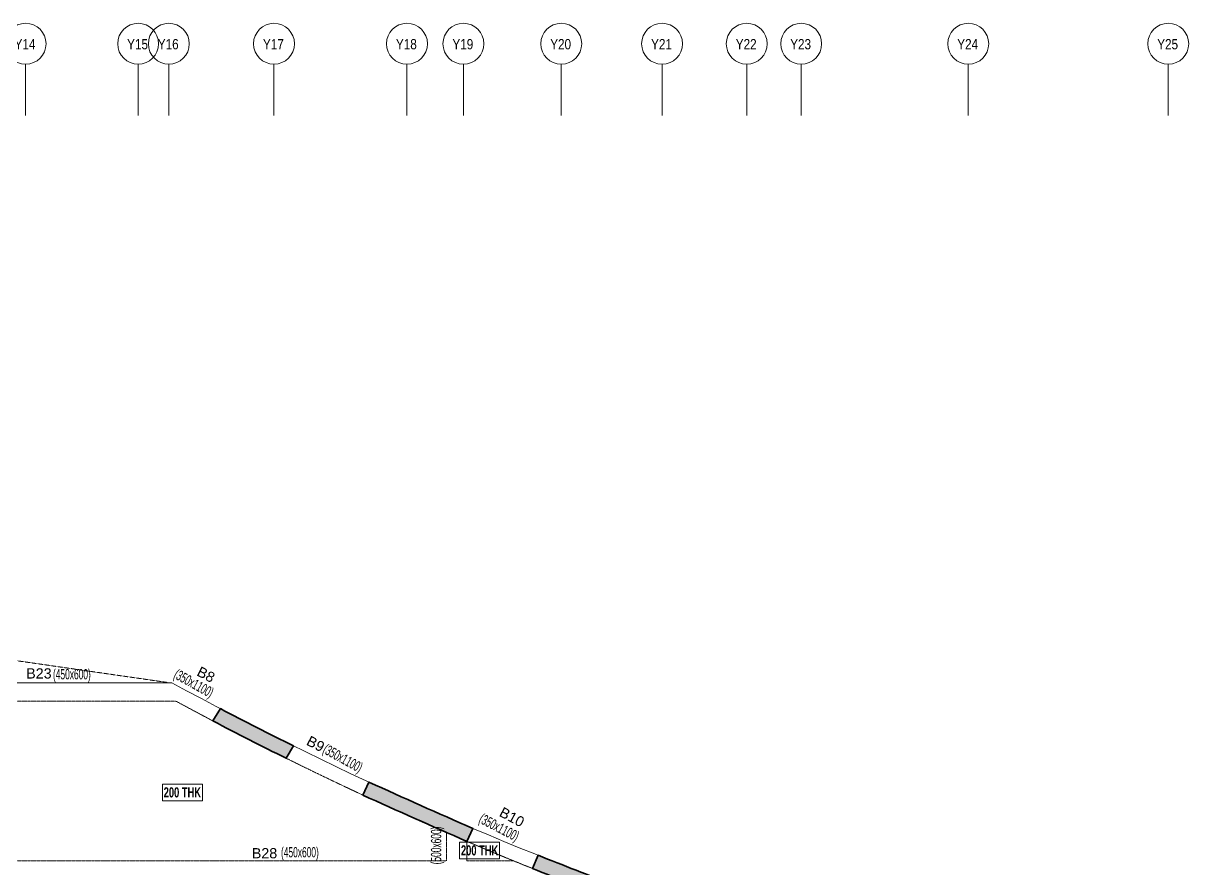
# Model space of a CAD drawing. Header units: millimetres. Extents: x 54 to 75827, y 7312 to 67254.
# Drawn here: x 41807 to 70288, y 46596 to 67254 of the extents above; entities that cross this region are included whole.
import ezdxf
from ezdxf.enums import TextEntityAlignment as Align

# ---------------------------------------------------------------- set-up
doc = ezdxf.new("R2010")
doc.units = ezdxf.units.MM
doc.linetypes.add('Grid Line', pattern=[2222.5, 1270, -317.5, 317.5, -317.5])
doc.linetypes.add('HIDDEN', pattern=[0.375, 0.25, -0.125])
for name, color, linetype, lineweight in [('A-FLOR-IDEN', 11, 'Continuous', 9), ('A-GRIDS', 8, 'Continuous', 9), ('A-HIDD-ABVE', 8, 'HIDDEN', 20), ('S-BEAM', 7, 'Continuous', 18), ('S-BEAM-IDEN', 2, 'Continuous', 9), ('S-COL HATCH', 9, 'Continuous', 0), ('S-COLS', 5, 'Continuous', 35), ('S-GRIDS', 8, 'Continuous', 9)]:
    doc.layers.add(name, color=color, linetype=linetype, lineweight=lineweight)
doc.layers.add('Beam Nos', color=7, linetype='Continuous')
doc.styles.add('Arial Narrow', font='ARIALN.TTF', dxfattribs={"height": 400})
doc.styles.add('SC-BBS1', font='SansSerif')
doc.styles.add('Swis721 LtCn BT', font='swisscl.ttf', dxfattribs={"width": 0.9, "height": 233.355162})
doc.styles.add('Swis721 LtCn BT_B', font='', dxfattribs={"width": 0.9, "height": 246.918336})
doc.styles.get('Swis721 LtCn BT_B').set_extended_font_data('Swis721 LtCn BT', bold=True)

# ---------------------------------------------------------------- blocks, each defined once
blk = doc.blocks.new('A$Cb7cd9481')
at = {"layer": 'S-COL HATCH', "transparency": 33554687}
h = blk.add_hatch(color=256, dxfattribs=at)
h.dxf.hatch_style = 1
h.paths.add_polyline_path([(28420, 25306), (28602, 25607, -0.00603), (26815, 26517), (26634, 26217, 0.006005)])
h = blk.add_hatch(color=256, dxfattribs=at)
h.dxf.hatch_style = 1
h.paths.add_polyline_path([(30445, 24722), (30297, 24405, 0.004309), (32837, 23274), (32985, 23591, -0.004327)])
h = blk.add_hatch(color=256, dxfattribs=at)
h.dxf.hatch_style = 1
h.paths.add_polyline_path([(36311, 21885), (36443, 22213, -0.006015), (34578, 22935), (34446, 22609, 0.00603)])
at = {"layer": 'S-COLS', "elevation": 0}
for points in [[(26634, 26217, 0.006005), (28420, 25306), (28602, 25607, -0.00603), (26815, 26517), (26634, 26217)], [(30297, 24405), (30445, 24722, 0.004327), (32985, 23591), (32837, 23274, -0.004309), (30297, 24405)], [(36443, 22213, -0.006015), (34578, 22935), (34446, 22609, 0.00603), (36311, 21885), (36443, 22213)]]:
    blk.add_lwpolyline(points, format="xyb", dxfattribs=at)
blk = doc.blocks.new('Grid - Type 1 Structural-6743905-9TH FLOOR LVL')
at = {"layer": 'A-GRIDS'}
blk.add_circle((0, 0), 4, dxfattribs=at)
blk = doc.blocks.new('A$C45bf0ae9')
at = {"layer": 'S-GRIDS', "linetype": 'Grid Line'}
for p, q in [((22055, 41014), (22055, 42264)), ((24805, 41014), (24805, 42264)), ((25555, 41014), (25555, 42264)), ((28125, 41014), (28125, 42264)), ((31375, 41014), (31375, 42264)), ((32755, 41014), (32755, 42264)), ((35145, 41014), (35145, 42264)), ((37610, 41014), (37610, 42264)), ((39680, 41014), (39680, 42264)), ((41010, 41014), (41010, 42264)), ((45093, 41014), (45093, 42264)), ((49980, 41014), (49980, 42264))]:
    blk.add_line(p, q, dxfattribs=at)
at = {"layer": 'A-GRIDS', "xscale": 124.9999999999999, "yscale": 124.9999999999999, "zscale": 124.9999999999999}
for p in [(22055, 42764), (24805, 42764), (25555, 42764), (28125, 42764), (31375, 42764), (32755, 42764), (35145, 42764), (37610, 42764), (39680, 42764), (41010, 42764), (45093, 42764), (49980, 42764)]:
    blk.add_blockref('Grid - Type 1 Structural-6743905-9TH FLOOR LVL', p, dxfattribs=at)
at = {"layer": 'A-GRIDS', "lineweight": 18, "char_height": 250, "width": 641.35, "attachment_point": 1, "style": 'Arial Narrow'}
for s, insert in [('Y14', (21786, 42879)), ('Y15', (24536, 42879)), ('Y16', (25286, 42879)), ('Y17', (27856, 42879)), ('Y18', (31106, 42879)), ('Y19', (32486, 42879)), ('Y20', (34876, 42879)), ('Y21', (37341, 42879)), ('Y22', (39411, 42879)), ('Y23', (40741, 42879)), ('Y24', (44824, 42879)), ('Y25', (49711, 42879))]:
    blk.add_mtext(s, dxfattribs=dict(at, insert=insert))

msp = doc.modelspace()

# ---------------------------------------------------------------- linework, layer by layer
at = {"layer": 'A-FLOR-IDEN', "color": 8, "flags": 128}
for points in [[(46182.5, 48662.8), (46182.5, 48251), (45205, 48251), (45205, 48662.8)], [(46182.5, 48662.8), (46182.5, 48251), (45205, 48251), (45205, 48662.8)], [(53447.5, 47245.5), (53447.5, 46833.7), (52470, 46833.7), (52470, 47245.5)], [(53447.5, 47245.5), (53447.5, 46833.7), (52470, 46833.7), (52470, 47245.5)]]:
    msp.add_lwpolyline(points, close=True, dxfattribs=at)
at = {"layer": 'A-HIDD-ABVE', "linetype": 'HIDDEN'}
msp.add_line((3881.3, 57129.5, 0), (45372.4, 51140), dxfattribs=at)
at = {"layer": 'S-BEAM', "ltscale": 250000}
msp.add_line((41308.4, 51140), (45438, 51140), dxfattribs=at)
at = {"layer": 'S-BEAM', "linetype": 'HIDDEN'}
for p, q in [((41383.4, 50690), (45535.4, 50690)), ((52149.3, 46790, 0), (52147.9, 47477.6, 0)), ((52649.3, 46790, 0), (52648.3, 47262.8, 0)), ((41383.4, 46790), (52149.3, 46790)), ((52649.3, 46790), (53782, 46790))]:
    msp.add_line(p, q, dxfattribs=at)
at = {"layer": 'S-BEAM', "ltscale": 250000, "elevation": 0}
msp.add_lwpolyline([(69963, 42353.4, -0.0777359), (45438.5, 51140.9, -0.0777359)], format="xyb", dxfattribs=at)
at = {"layer": 'S-BEAM', "linetype": 'HIDDEN', "elevation": 0}
for points in [[(52147.9, 47477.6, -0.0217249), (45535.4, 50690, -0.0217249)], [(59203.3, 44788.4, -0.0207042), (52648.3, 47262.8, -0.0207042)]]:
    msp.add_lwpolyline(points, format="xyb", dxfattribs=at)

# ---------------------------------------------------------------- block references
at = {"layer": 'Beam Nos'}
msp.add_blockref('A$C45bf0ae9', (19808.2, 23990), dxfattribs=at)
at = {"layer": 'S-BEAM'}
msp.add_blockref('A$Cb7cd9481', (19808.2, 23990), dxfattribs=at)

# ---------------------------------------------------------------- texts
at = {"layer": 'A-FLOR-IDEN', "color": 1, "char_height": 246.92, "width": 1155, "attachment_point": 2, "line_spacing_factor": 0.964267, "style": 'Swis721 LtCn BT_B'}
for insert in [(45693.8, 48584.8), (45693.8, 48584.8), (52958.8, 47167.5), (52958.8, 47167.5)]:
    msp.add_mtext('200 THK', dxfattribs=dict(at, insert=insert))
at = {"layer": 'Beam Nos', "color": 3, "style": 'SC-BBS1'}
for s, p in [('B23', (42187.9, 51167.8)), ('B28', (47701.7, 46773.9))]:
    msp.add_text(s, height=250, dxfattribs=at).set_placement(p, align=Align.BOTTOM_CENTER)
for s, rotation, p in [('B8', 332.64829, (46180.3, 51163, 0)), ('B9', 332.64829, (48859.1, 49469.3, 0)), ('B10', 331.9613, (53655.6, 47681.4))]:
    msp.add_text(s, height=250, rotation=rotation, dxfattribs=at).set_placement(p, align=Align.BOTTOM_CENTER)
at = {"layer": 'S-BEAM-IDEN', "style": 'Swis721 LtCn BT', "width": 0.8}
for s, rotation, p in [('(450x600)', 360, (42532.5, 51223.3)), ('(350x1100)', 331.04302, (45460.4, 51267.7)), ('(350x1100)', 331.04302, (49103.4, 49437.8)), ('(350x1100)', 332.51757, (52919, 47735)), ('(500x600)', 90, (52019.9, 46701.1, 0)), ('(450x600)', 360, (48105.4, 46873.4))]:
    msp.add_text(s, height=250, rotation=rotation, dxfattribs=at).set_placement(p)

doc.saveas('drawing.dxf')
